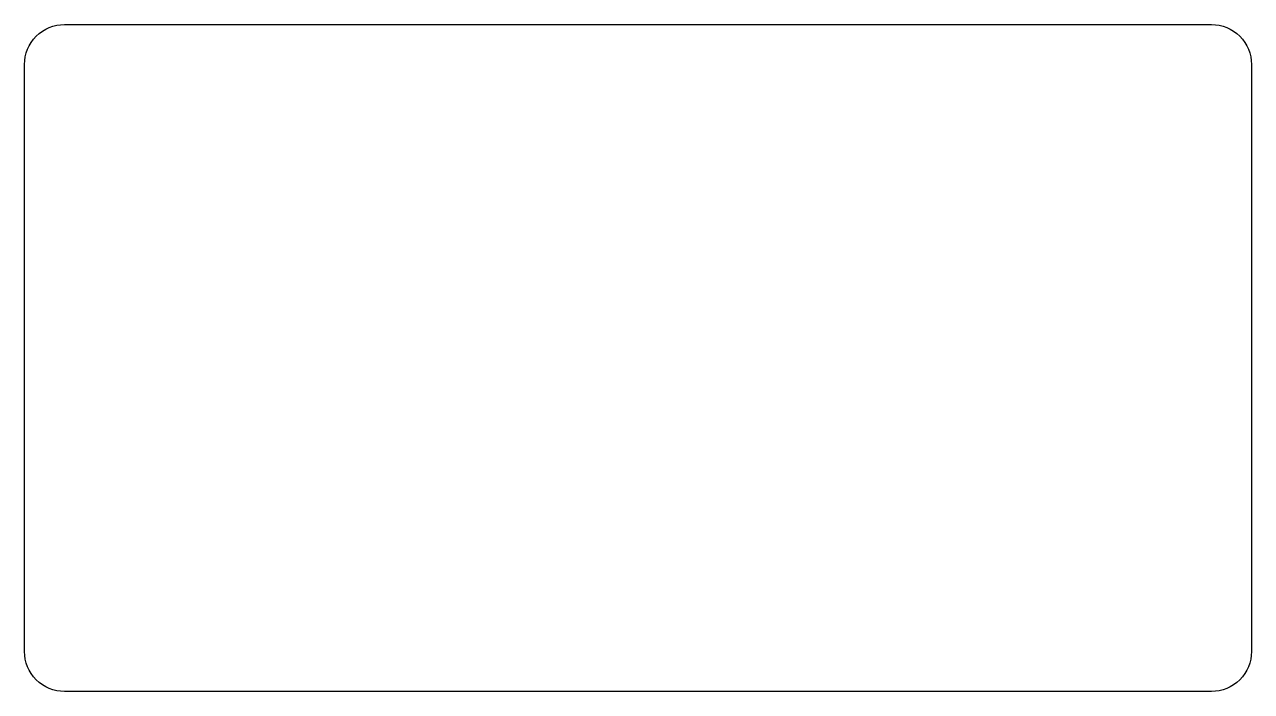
# Model space of a CAD drawing. Header units: millimetres. Extents: x 0 to 138, y 0 to 75.
import ezdxf

# ---------------------------------------------------------------- set-up
doc = ezdxf.new("R2010")
doc.units = ezdxf.units.MM
doc.layers.get('0').update_dxf_attribs({"linetype": 'CONTINUOUS'})

msp = doc.modelspace()

# ---------------------------------------------------------------- linework, layer by layer
msp.add_lwpolyline([(133.5, 0), (4.5, 0, -0.414214), (0, 4.5), (0, 70.5, -0.414214), (4.5, 75), (133.5, 75, -0.414214), (138, 70.5), (138, 4.5, -0.414214)], format="xyb", close=True)

doc.saveas('drawing.dxf')
